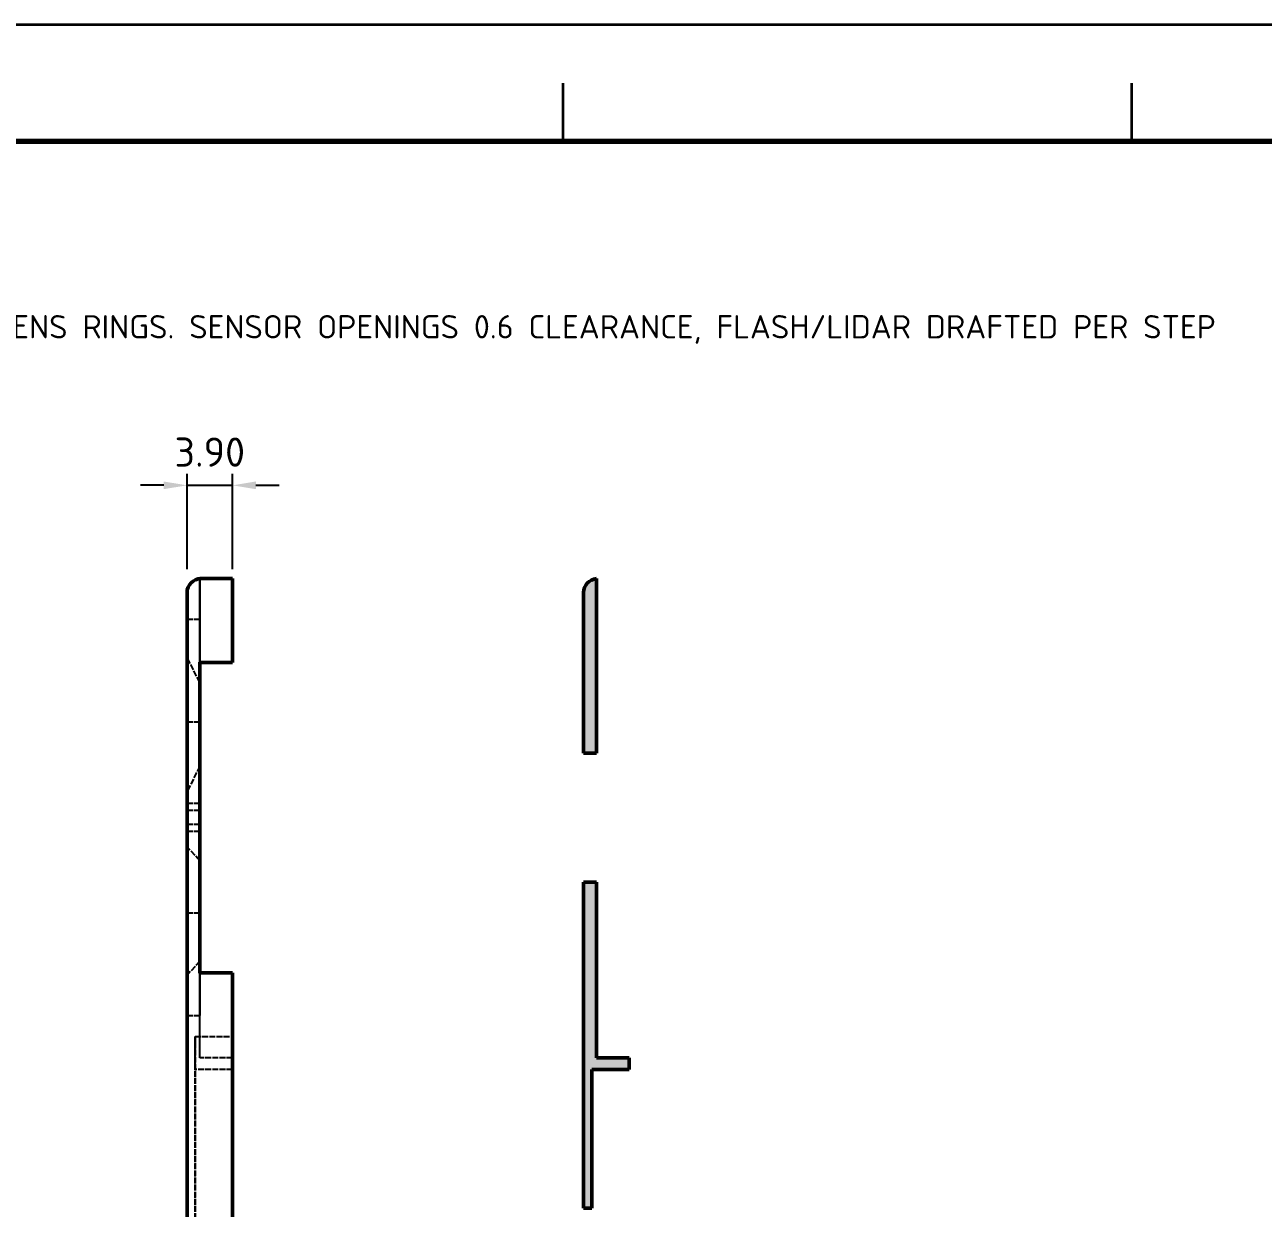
# Model space of a CAD drawing. Header units: millimetres. Extents: x 0 to 420, y 0 to 297.
# Drawn here: x 120.1 to 226.3, y 195.5 to 297 of the extents above; entities that cross this region are included whole.
import ezdxf
from ezdxf.enums import TextEntityAlignment as Align

# ---------------------------------------------------------------- set-up
doc = ezdxf.new("R2010")
doc.units = ezdxf.units.MM
doc.header["$LTSCALE"] = 0.4
doc.linetypes.add('DASHED', pattern=[1.524, 1.27, -0.254])
for name, color, linetype, lineweight in [('BORDER', 7, 'CONTINUOUS', 70), ('DIM', 4, 'CONTINUOUS', 18), ('HATCH', 8, 'CONTINUOUS', 13), ('HIDDEN', 8, 'DASHED', 25), ('OUTLINE', 7, 'CONTINUOUS', 50), ('SECTION', 7, 'CONTINUOUS', 50), ('TEXT', 7, 'CONTINUOUS', 25), ('TITLE', 7, 'CONTINUOUS', 35)]:
    doc.layers.add(name, color=color, linetype=linetype, lineweight=lineweight)
doc.styles.add('KHENSU', font='isocpeur.ttf')
doc.dimstyles.new('KHENSU', dxfattribs={"dimtxt": 2.5, "dimasz": 2, "dimexe": 1, "dimexo": 0.8, "dimgap": 0.6, "dimtad": 1, "dimdsep": 46, "dimtxsty": 'KHENSU', "dimcen": -1.5, "dimclrd": 4, "dimclre": 4, "dimclrt": 7, "dimazin": 3, "dimtfac": 1, "dimtmove": 2, "dimatfit": 3})

msp = doc.modelspace()

# ---------------------------------------------------------------- hatches: boundary and pattern name
at = {"layer": 'HATCH'}
h = msp.add_hatch(color=8, dxfattribs=at)
h.dxf.hatch_style = 1
h.paths.add_polyline_path([(168, 234.537), (168, 234.705), (168, 234.873), (168, 235.042), (168, 235.21), (168, 235.378), (168, 235.546), (168, 235.714), (168, 235.882), (168, 236.05), (168, 236.219), (168, 236.387), (168, 236.555), (168, 236.723), (168, 236.891), (168, 237.059), (168, 237.227), (168, 237.396), (168, 237.564), (168, 237.732), (168, 237.9), (168, 238.068), (168, 238.236), (168, 238.404), (168, 238.573), (168, 238.741), (168, 238.909), (168, 239.077), (168, 239.245), (168, 239.413), (168, 239.581), (168, 239.75), (168, 239.918), (168, 240.086), (168, 240.254), (168, 240.422), (168, 240.59), (168, 240.758), (168, 240.927), (168, 241.095), (168, 241.263), (168, 241.431), (168, 241.599), (168, 241.767), (168, 241.935), (168, 242.104), (168, 242.272), (168, 242.44), (168, 242.608), (168, 242.776), (168, 242.944), (168, 243.112), (168, 243.281), (168, 243.449), (168, 243.617), (168, 243.785), (168, 243.953), (168, 244.121), (168, 244.289), (168, 244.457), (168, 244.626), (168, 244.794), (168, 244.962), (168, 245.13), (168, 245.298), (168, 245.466), (168, 245.634), (168, 245.803), (168, 245.971), (168, 246.139), (168, 246.307), (168, 246.475), (168, 246.643), (168, 246.811), (168, 246.98), (168, 247.148), (168, 247.316), (168, 247.484), (168, 247.652), (168, 247.82), (168, 247.988), (168, 248.157), (168, 248.325), (168.015, 248.492), (168.053, 248.656), (168.114, 248.812), (168.196, 248.959), (168.297, 249.093), (168.417, 249.211), (168.551, 249.312), (168.699, 249.392), (168.856, 249.452), (169.02, 249.488), (169.1, 249.411), (169.1, 249.242), (169.1, 249.074), (169.1, 248.906), (169.1, 248.738), (169.1, 248.57), (169.1, 248.402), (169.1, 248.234), (169.1, 248.065), (169.1, 247.897), (169.1, 247.729), (169.1, 247.561), (169.1, 247.393), (169.1, 247.225), (169.1, 247.057), (169.1, 246.888), (169.1, 246.72), (169.1, 246.552), (169.1, 246.384), (169.1, 246.216), (169.1, 246.048), (169.1, 245.88), (169.1, 245.711), (169.1, 245.543), (169.1, 245.375), (169.1, 245.207), (169.1, 245.039), (169.1, 244.871), (169.1, 244.703), (169.1, 244.534), (169.1, 244.366), (169.1, 244.198), (169.1, 244.03), (169.1, 243.862), (169.1, 243.694), (169.1, 243.526), (169.1, 243.357), (169.1, 243.189), (169.1, 243.021), (169.1, 242.853), (169.1, 242.685), (169.1, 242.517), (169.1, 242.349), (169.1, 242.181), (169.1, 242.012), (169.1, 241.844), (169.1, 241.676), (169.1, 241.508), (169.1, 241.34), (169.1, 241.172), (169.1, 241.004), (169.1, 240.835), (169.1, 240.667), (169.1, 240.499), (169.1, 240.331), (169.1, 240.163), (169.1, 239.995), (169.1, 239.827), (169.1, 239.658), (169.1, 239.49), (169.1, 239.322), (169.1, 239.154), (169.1, 238.986), (169.1, 238.818), (169.1, 238.65), (169.1, 238.481), (169.1, 238.313), (169.1, 238.145), (169.1, 237.977), (169.1, 237.809), (169.1, 237.641), (169.1, 237.473), (169.1, 237.304), (169.1, 237.136), (169.1, 236.968), (169.1, 236.8), (169.1, 236.632), (169.1, 236.464), (169.1, 236.296), (169.1, 236.127), (169.1, 235.959), (169.1, 235.791), (169.1, 235.623), (169.1, 235.455), (169.1, 235.287), (169.1, 235.119), (169.1, 234.95), (169.1, 234.782), (169.1, 234.614), (169.009, 234.537), (168.841, 234.537), (168.673, 234.537), (168.504, 234.537), (168.336, 234.537), (168.168, 234.537), (168, 234.537)])
h = msp.add_hatch(color=8, dxfattribs=at)
h.dxf.hatch_style = 1
h.paths.add_polyline_path([(171.9, 207.402), (171.733, 207.402), (171.565, 207.402), (171.398, 207.402), (171.231, 207.402), (171.064, 207.402), (170.896, 207.402), (170.729, 207.402), (170.562, 207.402), (170.395, 207.402), (170.227, 207.402), (170.06, 207.402), (169.893, 207.402), (169.725, 207.402), (169.558, 207.402), (169.391, 207.402), (169.224, 207.402), (169.056, 207.402), (168.889, 207.402), (168.722, 207.402), (168.7, 207.257), (168.7, 207.089), (168.7, 206.922), (168.7, 206.755), (168.7, 206.588), (168.7, 206.42), (168.7, 206.253), (168.7, 206.086), (168.7, 205.919), (168.7, 205.751), (168.7, 205.584), (168.7, 205.417), (168.7, 205.249), (168.7, 205.082), (168.7, 204.915), (168.7, 204.748), (168.7, 204.58), (168.7, 204.413), (168.7, 204.246), (168.7, 204.079), (168.7, 203.911), (168.7, 203.744), (168.7, 203.577), (168.7, 203.409), (168.7, 203.242), (168.7, 203.075), (168.7, 202.908), (168.7, 202.74), (168.7, 202.573), (168.7, 202.406), (168.7, 202.239), (168.7, 202.071), (168.7, 201.904), (168.7, 201.737), (168.7, 201.57), (168.7, 201.402), (168.7, 201.235), (168.7, 201.068), (168.7, 200.9), (168.7, 200.733), (168.7, 200.566), (168.7, 200.399), (168.7, 200.231), (168.7, 200.064), (168.7, 199.897), (168.7, 199.73), (168.7, 199.562), (168.7, 199.395), (168.7, 199.228), (168.7, 199.06), (168.7, 198.893), (168.7, 198.726), (168.7, 198.559), (168.7, 198.391), (168.7, 198.224), (168.7, 198.057), (168.7, 197.89), (168.7, 197.722), (168.7, 197.555), (168.7, 197.388), (168.7, 197.221), (168.7, 197.053), (168.7, 196.886), (168.7, 196.719), (168.7, 196.551), (168.7, 196.384), (168.7, 196.217), (168.7, 196.05), (168.7, 195.882), (168.7, 195.715), (168.7, 195.548), (168.578, 195.502), (168.411, 195.502), (168.244, 195.502), (168.077, 195.502), (168, 195.593), (168, 195.76), (168, 195.927), (168, 196.095), (168, 196.262), (168, 196.429), (168, 196.596), (168, 196.764), (168, 196.931), (168, 197.098), (168, 197.265), (168, 197.433), (168, 197.6), (168, 197.767), (168, 197.934), (168, 198.102), (168, 198.269), (168, 198.436), (168, 198.604), (168, 198.771), (168, 198.938), (168, 199.105), (168, 199.273), (168, 199.44), (168, 199.607), (168, 199.774), (168, 199.942), (168, 200.109), (168, 200.276), (168, 200.444), (168, 200.611), (168, 200.778), (168, 200.945), (168, 201.113), (168, 201.28), (168, 201.447), (168, 201.614), (168, 201.782), (168, 201.949), (168, 202.116), (168, 202.284), (168, 202.451), (168, 202.618), (168, 202.785), (168, 202.953), (168, 203.12), (168, 203.287), (168, 203.454), (168, 203.622), (168, 203.789), (168, 203.956), (168, 204.123), (168, 204.291), (168, 204.458), (168, 204.625), (168, 204.793), (168, 204.96), (168, 205.127), (168, 205.294), (168, 205.462), (168, 205.629), (168, 205.796), (168, 205.963), (168, 206.131), (168, 206.298), (168, 206.465), (168, 206.633), (168, 206.8), (168, 206.967), (168, 207.134), (168, 207.302), (168, 207.469), (168, 207.636), (168, 207.803), (168, 207.971), (168, 208.138), (168, 208.305), (168, 208.472), (168, 208.64), (168, 208.807), (168, 208.974), (168, 209.142), (168, 209.309), (168, 209.476), (168, 209.643), (168, 209.811), (168, 209.978), (168, 210.145), (168, 210.312), (168, 210.48), (168, 210.647), (168, 210.814), (168, 210.982), (168, 211.149), (168, 211.316), (168, 211.483), (168, 211.651), (168, 211.818), (168, 211.985), (168, 212.152), (168, 212.32), (168, 212.487), (168, 212.654), (168, 212.821), (168, 212.989), (168, 213.156), (168, 213.323), (168, 213.491), (168, 213.658), (168, 213.825), (168, 213.992), (168, 214.16), (168, 214.327), (168, 214.494), (168, 214.661), (168, 214.829), (168, 214.996), (168, 215.163), (168, 215.331), (168, 215.498), (168, 215.665), (168, 215.832), (168, 216), (168, 216.167), (168, 216.334), (168, 216.501), (168, 216.669), (168, 216.836), (168, 217.003), (168, 217.171), (168, 217.338), (168, 217.505), (168, 217.672), (168, 217.84), (168, 218.007), (168, 218.174), (168, 218.341), (168, 218.509), (168, 218.676), (168, 218.843), (168, 219.01), (168, 219.178), (168, 219.345), (168, 219.512), (168, 219.68), (168, 219.847), (168, 220.014), (168, 220.181), (168, 220.349), (168, 220.516), (168, 220.683), (168, 220.85), (168, 221.018), (168, 221.185), (168, 221.352), (168, 221.52), (168, 221.687), (168, 221.854), (168, 222.021), (168, 222.189), (168, 222.356), (168, 222.523), (168, 222.69), (168, 222.858), (168, 223.025), (168, 223.192), (168, 223.359), (168.06, 223.467), (168.227, 223.467), (168.394, 223.467), (168.562, 223.467), (168.729, 223.467), (168.896, 223.467), (169.063, 223.467), (169.1, 223.336), (169.1, 223.169), (169.1, 223.002), (169.1, 222.834), (169.1, 222.667), (169.1, 222.5), (169.1, 222.333), (169.1, 222.165), (169.1, 221.998), (169.1, 221.831), (169.1, 221.664), (169.1, 221.496), (169.1, 221.329), (169.1, 221.162), (169.1, 220.995), (169.1, 220.827), (169.1, 220.66), (169.1, 220.493), (169.1, 220.325), (169.1, 220.158), (169.1, 219.991), (169.1, 219.824), (169.1, 219.656), (169.1, 219.489), (169.1, 219.322), (169.1, 219.155), (169.1, 218.987), (169.1, 218.82), (169.1, 218.653), (169.1, 218.485), (169.1, 218.318), (169.1, 218.151), (169.1, 217.984), (169.1, 217.816), (169.1, 217.649), (169.1, 217.482), (169.1, 217.315), (169.1, 217.147), (169.1, 216.98), (169.1, 216.813), (169.1, 216.646), (169.1, 216.478), (169.1, 216.311), (169.1, 216.144), (169.1, 215.976), (169.1, 215.809), (169.1, 215.642), (169.1, 215.475), (169.1, 215.307), (169.1, 215.14), (169.1, 214.973), (169.1, 214.806), (169.1, 214.638), (169.1, 214.471), (169.1, 214.304), (169.1, 214.136), (169.1, 213.969), (169.1, 213.802), (169.1, 213.635), (169.1, 213.467), (169.1, 213.3), (169.1, 213.133), (169.1, 212.966), (169.1, 212.798), (169.1, 212.631), (169.1, 212.464), (169.1, 212.296), (169.1, 212.129), (169.1, 211.962), (169.1, 211.795), (169.1, 211.627), (169.1, 211.46), (169.1, 211.293), (169.1, 211.126), (169.1, 210.958), (169.1, 210.791), (169.1, 210.624), (169.1, 210.457), (169.1, 210.289), (169.1, 210.122), (169.1, 209.955), (169.1, 209.787), (169.1, 209.62), (169.1, 209.453), (169.1, 209.286), (169.1, 209.118), (169.1, 208.951), (169.1, 208.784), (169.1, 208.617), (169.1, 208.449), (169.22, 208.402), (169.387, 208.402), (169.555, 208.402), (169.722, 208.402), (169.889, 208.402), (170.056, 208.402), (170.224, 208.402), (170.391, 208.402), (170.558, 208.402), (170.725, 208.402), (170.893, 208.402), (171.06, 208.402), (171.227, 208.402), (171.395, 208.402), (171.562, 208.402), (171.729, 208.402), (171.896, 208.402), (171.9, 208.238), (171.9, 208.071), (171.9, 207.904), (171.9, 207.737), (171.9, 207.569), (171.9, 207.402)])

# ---------------------------------------------------------------- linework, layer by layer
at = {"layer": 'BORDER'}
msp.add_lwpolyline([(20, 10), (410, 10), (410, 287), (20, 287)], close=True, dxfattribs=at)
at = {"layer": 'HIDDEN'}
for p, q in [((135.2, 249.5), (137.9, 249.5)), ((135.2, 249.5), (137.9, 249.5)), ((137.9, 249.5), (135.2, 249.5)), ((135.1, 246), (134, 246)), ((135.1, 240.598), (134, 242.778)), ((134, 242.5), (134, 113.5)), ((135.1, 242.335), (135.1, 215.665)), ((135.2, 242.308), (137.9, 242.308)), ((137.9, 242.5), (137.9, 242.308)), ((135.1, 237.2), (134, 237.2)), ((135.1, 233.402), (134, 231.222)), ((135.1, 230.2), (134, 230.2)), ((135.1, 229.6), (134, 229.6)), ((135.1, 228.4), (134, 228.4)), ((135.1, 227.8), (134, 227.8)), ((135.1, 225.309), (134, 226.507)), ((135.1, 220.8), (134, 220.8)), ((135.1, 216.691), (134, 215.493)), ((135.2, 215.692), (137.9, 215.692)), ((137.9, 215.692), (137.9, 113.5)), ((135.1, 212), (134, 212)), ((134.7, 210.219), (137.9, 210.219)), ((134.7, 210.219), (137.9, 210.219)), ((134.7, 209.719), (134.7, 113.5)), ((134.7, 113.5), (134.7, 209.719)), ((137.9, 209.719), (137.9, 113.5)), ((137.9, 113.5), (137.9, 209.719)), ((137.9, 208.4), (135.1, 208.4)), ((137.9, 208.4), (135.1, 208.4)), ((137.9, 207.4), (134.7, 207.4)), ((137.9, 207.4), (134.7, 207.4))]:
    msp.add_line(p, q, dxfattribs=at)
for points in [[(135.2, 249.5), (135.197, 249.5), (135.194, 249.5), (135.19, 249.5), (135.187, 249.5), (135.184, 249.5), (135.181, 249.5), (135.177, 249.5), (135.174, 249.5), (135.171, 249.5), (135.168, 249.5), (135.164, 249.499), (135.161, 249.499), (135.158, 249.499), (135.155, 249.499), (135.152, 249.499), (135.148, 249.499), (135.145, 249.499), (135.142, 249.499), (135.139, 249.498), (135.135, 249.498), (135.132, 249.498), (135.129, 249.498), (135.126, 249.498), (135.123, 249.497), (135.119, 249.497), (135.116, 249.497), (135.113, 249.497), (135.11, 249.497), (135.106, 249.496), (135.103, 249.496), (135.1, 249.496)], [(135.1, 249.496), (135.1, 249.265), (135.1, 249.034), (135.1, 248.803), (135.1, 248.572), (135.1, 248.341), (135.1, 248.11), (135.1, 247.879), (135.1, 247.648), (135.1, 247.417), (135.1, 247.186), (135.1, 246.955), (135.1, 246.724), (135.1, 246.493), (135.1, 246.262), (135.1, 246.031), (135.1, 245.8), (135.1, 245.569), (135.1, 245.338), (135.1, 245.107), (135.1, 244.876), (135.1, 244.645), (135.1, 244.414), (135.1, 244.183), (135.1, 243.952), (135.1, 243.721), (135.1, 243.49), (135.1, 243.259), (135.1, 243.028), (135.1, 242.797), (135.1, 242.566), (135.1, 242.335)], [(135.1, 242.335), (135.1, 242.566), (135.1, 242.797), (135.1, 243.028), (135.1, 243.259), (135.1, 243.49), (135.1, 243.721), (135.1, 243.952), (135.1, 244.183), (135.1, 244.414), (135.1, 244.645), (135.1, 244.876), (135.1, 245.107), (135.1, 245.338), (135.1, 245.569), (135.1, 245.8), (135.1, 246.031), (135.1, 246.262), (135.1, 246.493), (135.1, 246.724), (135.1, 246.955), (135.1, 247.186), (135.1, 247.417), (135.1, 247.648), (135.1, 247.879), (135.1, 248.11), (135.1, 248.341), (135.1, 248.572), (135.1, 248.803), (135.1, 249.034), (135.1, 249.265), (135.1, 249.496)], [(137.9, 242.308), (137.9, 242.54), (137.9, 242.772), (137.9, 243.004), (137.9, 243.236), (137.9, 243.468), (137.9, 243.7), (137.9, 243.932), (137.9, 244.164), (137.9, 244.396), (137.9, 244.628), (137.9, 244.86), (137.9, 245.092), (137.9, 245.324), (137.9, 245.556), (137.9, 245.788), (137.9, 246.02), (137.9, 246.252), (137.9, 246.484), (137.9, 246.716), (137.9, 246.948), (137.9, 247.18), (137.9, 247.412), (137.9, 247.644), (137.9, 247.876), (137.9, 248.108), (137.9, 248.34), (137.9, 248.572), (137.9, 248.804), (137.9, 249.036), (137.9, 249.268), (137.9, 249.5)], [(137.9, 249.5), (137.9, 249.268), (137.9, 249.036), (137.9, 248.804), (137.9, 248.572), (137.9, 248.34), (137.9, 248.108), (137.9, 247.876), (137.9, 247.644), (137.9, 247.412), (137.9, 247.18), (137.9, 246.948), (137.9, 246.716), (137.9, 246.484), (137.9, 246.252), (137.9, 246.02), (137.9, 245.788), (137.9, 245.556), (137.9, 245.324), (137.9, 245.092), (137.9, 244.86), (137.9, 244.628), (137.9, 244.396), (137.9, 244.164), (137.9, 243.932), (137.9, 243.7), (137.9, 243.468), (137.9, 243.236), (137.9, 243.004), (137.9, 242.772), (137.9, 242.54), (137.9, 242.308)], [(137.9, 249.5), (137.9, 249.274), (137.9, 249.048), (137.9, 248.823), (137.9, 248.597), (137.9, 248.371), (137.9, 248.145), (137.9, 247.919), (137.9, 247.694), (137.9, 247.468), (137.9, 247.242), (137.9, 247.016), (137.9, 246.79), (137.9, 246.565), (137.9, 246.339), (137.9, 246.113), (137.9, 245.887), (137.9, 245.661), (137.9, 245.435), (137.9, 245.21), (137.9, 244.984), (137.9, 244.758), (137.9, 244.532), (137.9, 244.306), (137.9, 244.081), (137.9, 243.855), (137.9, 243.629), (137.9, 243.403), (137.9, 243.177), (137.9, 242.952), (137.9, 242.726), (137.9, 242.5)], [(134, 246), (134, 245.887), (134, 245.774), (134, 245.661), (134, 245.548), (134, 245.435), (134, 245.323), (134, 245.21), (134, 245.097), (134, 244.984), (134, 244.871), (134, 244.758), (134, 244.645), (134, 244.532), (134, 244.419), (134, 244.306), (134, 244.194), (134, 244.081), (134, 243.968), (134, 243.855), (134, 243.742), (134, 243.629), (134, 243.516), (134, 243.403), (134, 243.29), (134, 243.177), (134, 243.065), (134, 242.952), (134, 242.839), (134, 242.726), (134, 242.613), (134, 242.5)], [(134, 246), (134, 245.471), (134, 244.942), (134, 244.413), (134, 243.884), (134, 243.355), (134, 242.826), (134, 242.297), (134, 241.768), (134, 241.239), (134, 240.71), (134, 240.181), (134, 239.652), (134, 239.123), (134, 238.594), (134, 238.065), (134, 237.535), (134, 237.006), (134, 236.477), (134, 235.948), (134, 235.419), (134, 234.89), (134, 234.361), (134, 233.832), (134, 233.303), (134, 232.774), (134, 232.245), (134, 231.716), (134, 231.187), (134, 230.658), (134, 230.129), (134, 229.6)], [(135.1, 242.335), (135.1, 242.453), (135.1, 242.571), (135.1, 242.689), (135.1, 242.807), (135.1, 242.926), (135.1, 243.044), (135.1, 243.162), (135.1, 243.28), (135.1, 243.399), (135.1, 243.517), (135.1, 243.635), (135.1, 243.753), (135.1, 243.872), (135.1, 243.99), (135.1, 244.108), (135.1, 244.226), (135.1, 244.345), (135.1, 244.463), (135.1, 244.581), (135.1, 244.699), (135.1, 244.818), (135.1, 244.936), (135.1, 245.054), (135.1, 245.172), (135.1, 245.291), (135.1, 245.409), (135.1, 245.527), (135.1, 245.645), (135.1, 245.764), (135.1, 245.882), (135.1, 246)], [(135.1, 246), (135.1, 245.471), (135.1, 244.942), (135.1, 244.413), (135.1, 243.884), (135.1, 243.355), (135.1, 242.826), (135.1, 242.297), (135.1, 241.768), (135.1, 241.239), (135.1, 240.71), (135.1, 240.181), (135.1, 239.652), (135.1, 239.123), (135.1, 238.594), (135.1, 238.065), (135.1, 237.535), (135.1, 237.006), (135.1, 236.477), (135.1, 235.948), (135.1, 235.419), (135.1, 234.89), (135.1, 234.361), (135.1, 233.832), (135.1, 233.303), (135.1, 232.774), (135.1, 232.245), (135.1, 231.716), (135.1, 231.187), (135.1, 230.658), (135.1, 230.129), (135.1, 229.6)], [(134, 237.8), (134, 237.961), (134, 238.121), (134, 238.282), (134, 238.442), (134, 238.603), (134, 238.764), (134, 238.924), (134, 239.085), (134, 239.245), (134, 239.406), (134, 239.567), (134, 239.727), (134, 239.888), (134, 240.048), (134, 240.209), (134, 240.37), (134, 240.53), (134, 240.691), (134, 240.851), (134, 241.012), (134, 241.173), (134, 241.333), (134, 241.494), (134, 241.654), (134, 241.815), (134, 241.975), (134, 242.136), (134, 242.297), (134, 242.457), (134, 242.618), (134, 242.778)], [(134, 237), (134, 237.186), (134, 237.373), (134, 237.559), (134, 237.746), (134, 237.932), (134, 238.118), (134, 238.305), (134, 238.491), (134, 238.678), (134, 238.864), (134, 239.05), (134, 239.237), (134, 239.423), (134, 239.61), (134, 239.796), (134, 239.982), (134, 240.169), (134, 240.355), (134, 240.542), (134, 240.728), (134, 240.914), (134, 241.101), (134, 241.287), (134, 241.474), (134, 241.66), (134, 241.846), (134, 242.033), (134, 242.219), (134, 242.406), (134, 242.592), (134, 242.778)], [(134, 242.778), (134, 242.406), (134, 242.033), (134, 241.66), (134, 241.287), (134, 240.914), (134, 240.542), (134, 240.169), (134, 239.796), (134, 239.423), (134, 239.05), (134, 238.678), (134, 238.305), (134, 237.932), (134, 237.559), (134, 237.186), (134, 236.814), (134, 236.441), (134, 236.068), (134, 235.695), (134, 235.322), (134, 234.95), (134, 234.577), (134, 234.204), (134, 233.831), (134, 233.458), (134, 233.086), (134, 232.713), (134, 232.34), (134, 231.967), (134, 231.594), (134, 231.222)], [(135.2, 242.308), (135.197, 242.308), (135.193, 242.308), (135.19, 242.308), (135.187, 242.308), (135.183, 242.308), (135.18, 242.309), (135.176, 242.309), (135.173, 242.31), (135.17, 242.31), (135.166, 242.311), (135.163, 242.311), (135.16, 242.312), (135.157, 242.313), (135.153, 242.314), (135.15, 242.314), (135.147, 242.315), (135.144, 242.316), (135.14, 242.317), (135.137, 242.318), (135.134, 242.319), (135.131, 242.321), (135.128, 242.322), (135.124, 242.323), (135.121, 242.324), (135.118, 242.326), (135.115, 242.327), (135.112, 242.328), (135.109, 242.33), (135.106, 242.331), (135.103, 242.333), (135.1, 242.335)], [(135.1, 237.8), (135.1, 237.89), (135.1, 237.981), (135.1, 238.071), (135.1, 238.161), (135.1, 238.251), (135.1, 238.342), (135.1, 238.432), (135.1, 238.522), (135.1, 238.612), (135.1, 238.703), (135.1, 238.793), (135.1, 238.883), (135.1, 238.973), (135.1, 239.064), (135.1, 239.154), (135.1, 239.244), (135.1, 239.334), (135.1, 239.425), (135.1, 239.515), (135.1, 239.605), (135.1, 239.696), (135.1, 239.786), (135.1, 239.876), (135.1, 239.966), (135.1, 240.057), (135.1, 240.147), (135.1, 240.237), (135.1, 240.327), (135.1, 240.418), (135.1, 240.508), (135.1, 240.598)], [(135.1, 237), (135.1, 237.116), (135.1, 237.232), (135.1, 237.348), (135.1, 237.464), (135.1, 237.58), (135.1, 237.696), (135.1, 237.812), (135.1, 237.929), (135.1, 238.045), (135.1, 238.161), (135.1, 238.277), (135.1, 238.393), (135.1, 238.509), (135.1, 238.625), (135.1, 238.741), (135.1, 238.857), (135.1, 238.973), (135.1, 239.089), (135.1, 239.205), (135.1, 239.321), (135.1, 239.437), (135.1, 239.554), (135.1, 239.67), (135.1, 239.786), (135.1, 239.902), (135.1, 240.018), (135.1, 240.134), (135.1, 240.25), (135.1, 240.366), (135.1, 240.482), (135.1, 240.598)], [(135.1, 240.598), (135.1, 240.366), (135.1, 240.134), (135.1, 239.902), (135.1, 239.67), (135.1, 239.437), (135.1, 239.205), (135.1, 238.973), (135.1, 238.741), (135.1, 238.509), (135.1, 238.277), (135.1, 238.045), (135.1, 237.812), (135.1, 237.58), (135.1, 237.348), (135.1, 237.116), (135.1, 236.884), (135.1, 236.652), (135.1, 236.42), (135.1, 236.188), (135.1, 235.955), (135.1, 235.723), (135.1, 235.491), (135.1, 235.259), (135.1, 235.027), (135.1, 234.795), (135.1, 234.563), (135.1, 234.33), (135.1, 234.098), (135.1, 233.866), (135.1, 233.634), (135.1, 233.402)], [(134, 229.6), (134, 229.865), (134, 230.129), (134, 230.394), (134, 230.658), (134, 230.923), (134, 231.187), (134, 231.452), (134, 231.716), (134, 231.981), (134, 232.245), (134, 232.51), (134, 232.774), (134, 233.039), (134, 233.303), (134, 233.568), (134, 233.832), (134, 234.097), (134, 234.361), (134, 234.626), (134, 234.89), (134, 235.155), (134, 235.419), (134, 235.684), (134, 235.948), (134, 236.213), (134, 236.477), (134, 236.742), (134, 237.006), (134, 237.271), (134, 237.535), (134, 237.8)], [(134, 229), (134, 229.265), (134, 229.529), (134, 229.794), (134, 230.058), (134, 230.323), (134, 230.587), (134, 230.852), (134, 231.116), (134, 231.381), (134, 231.645), (134, 231.91), (134, 232.174), (134, 232.439), (134, 232.703), (134, 232.968), (134, 233.232), (134, 233.497), (134, 233.761), (134, 234.026), (134, 234.29), (134, 234.555), (134, 234.819), (134, 235.084), (134, 235.348), (134, 235.613), (134, 235.877), (134, 236.142), (134, 236.406), (134, 236.671), (134, 236.935), (134, 237.2)], [(134, 237.2), (134, 236.671), (134, 236.142), (134, 235.613), (134, 235.084), (134, 234.555), (134, 234.026), (134, 233.497), (134, 232.968), (134, 232.439), (134, 231.91), (134, 231.381), (134, 230.852), (134, 230.323), (134, 229.794), (134, 229.265), (134, 228.735), (134, 228.206), (134, 227.677), (134, 227.148), (134, 226.619), (134, 226.09), (134, 225.561), (134, 225.032), (134, 224.503), (134, 223.974), (134, 223.445), (134, 222.916), (134, 222.387), (134, 221.858), (134, 221.329), (134, 220.8)], [(134, 231.222), (134, 231.408), (134, 231.594), (134, 231.781), (134, 231.967), (134, 232.154), (134, 232.34), (134, 232.526), (134, 232.713), (134, 232.899), (134, 233.086), (134, 233.272), (134, 233.458), (134, 233.645), (134, 233.831), (134, 234.018), (134, 234.204), (134, 234.39), (134, 234.577), (134, 234.763), (134, 234.95), (134, 235.136), (134, 235.322), (134, 235.509), (134, 235.695), (134, 235.882), (134, 236.068), (134, 236.254), (134, 236.441), (134, 236.627), (134, 236.814), (134, 237)], [(135.1, 229.6), (135.1, 229.865), (135.1, 230.129), (135.1, 230.394), (135.1, 230.658), (135.1, 230.923), (135.1, 231.187), (135.1, 231.452), (135.1, 231.716), (135.1, 231.981), (135.1, 232.245), (135.1, 232.51), (135.1, 232.774), (135.1, 233.039), (135.1, 233.303), (135.1, 233.568), (135.1, 233.832), (135.1, 234.097), (135.1, 234.361), (135.1, 234.626), (135.1, 234.89), (135.1, 235.155), (135.1, 235.419), (135.1, 235.684), (135.1, 235.948), (135.1, 236.213), (135.1, 236.477), (135.1, 236.742), (135.1, 237.006), (135.1, 237.271), (135.1, 237.535), (135.1, 237.8)], [(135.1, 229), (135.1, 229.265), (135.1, 229.529), (135.1, 229.794), (135.1, 230.058), (135.1, 230.323), (135.1, 230.587), (135.1, 230.852), (135.1, 231.116), (135.1, 231.381), (135.1, 231.645), (135.1, 231.91), (135.1, 232.174), (135.1, 232.439), (135.1, 232.703), (135.1, 232.968), (135.1, 233.232), (135.1, 233.497), (135.1, 233.761), (135.1, 234.026), (135.1, 234.29), (135.1, 234.555), (135.1, 234.819), (135.1, 235.084), (135.1, 235.348), (135.1, 235.613), (135.1, 235.877), (135.1, 236.142), (135.1, 236.406), (135.1, 236.671), (135.1, 236.935), (135.1, 237.2)], [(135.1, 237.2), (135.1, 236.671), (135.1, 236.142), (135.1, 235.613), (135.1, 235.084), (135.1, 234.555), (135.1, 234.026), (135.1, 233.497), (135.1, 232.968), (135.1, 232.439), (135.1, 231.91), (135.1, 231.381), (135.1, 230.852), (135.1, 230.323), (135.1, 229.794), (135.1, 229.265), (135.1, 228.735), (135.1, 228.206), (135.1, 227.677), (135.1, 227.148), (135.1, 226.619), (135.1, 226.09), (135.1, 225.561), (135.1, 225.032), (135.1, 224.503), (135.1, 223.974), (135.1, 223.445), (135.1, 222.916), (135.1, 222.387), (135.1, 221.858), (135.1, 221.329), (135.1, 220.8)], [(135.1, 233.402), (135.1, 233.518), (135.1, 233.634), (135.1, 233.75), (135.1, 233.866), (135.1, 233.982), (135.1, 234.098), (135.1, 234.214), (135.1, 234.33), (135.1, 234.446), (135.1, 234.563), (135.1, 234.679), (135.1, 234.795), (135.1, 234.911), (135.1, 235.027), (135.1, 235.143), (135.1, 235.259), (135.1, 235.375), (135.1, 235.491), (135.1, 235.607), (135.1, 235.723), (135.1, 235.839), (135.1, 235.955), (135.1, 236.071), (135.1, 236.188), (135.1, 236.304), (135.1, 236.42), (135.1, 236.536), (135.1, 236.652), (135.1, 236.768), (135.1, 236.884), (135.1, 237)], [(134, 229), (134, 229.039), (134, 229.077), (134, 229.116), (134, 229.155), (134, 229.194), (134, 229.232), (134, 229.271), (134, 229.31), (134, 229.348), (134, 229.387), (134, 229.426), (134, 229.465), (134, 229.503), (134, 229.542), (134, 229.581), (134, 229.619), (134, 229.658), (134, 229.697), (134, 229.735), (134, 229.774), (134, 229.813), (134, 229.852), (134, 229.89), (134, 229.929), (134, 229.968), (134, 230.006), (134, 230.045), (134, 230.084), (134, 230.123), (134, 230.161), (134, 230.2)], [(134, 230.2), (134, 230.123), (134, 230.045), (134, 229.968), (134, 229.89), (134, 229.813), (134, 229.735), (134, 229.658), (134, 229.581), (134, 229.503), (134, 229.426), (134, 229.348), (134, 229.271), (134, 229.194), (134, 229.116), (134, 229.039), (134, 228.961), (134, 228.884), (134, 228.806), (134, 228.729), (134, 228.652), (134, 228.574), (134, 228.497), (134, 228.419), (134, 228.342), (134, 228.265), (134, 228.187), (134, 228.11), (134, 228.032), (134, 227.955), (134, 227.877), (134, 227.8)], [(135.1, 229), (135.1, 229.039), (135.1, 229.077), (135.1, 229.116), (135.1, 229.155), (135.1, 229.194), (135.1, 229.232), (135.1, 229.271), (135.1, 229.31), (135.1, 229.348), (135.1, 229.387), (135.1, 229.426), (135.1, 229.465), (135.1, 229.503), (135.1, 229.542), (135.1, 229.581), (135.1, 229.619), (135.1, 229.658), (135.1, 229.697), (135.1, 229.735), (135.1, 229.774), (135.1, 229.813), (135.1, 229.852), (135.1, 229.89), (135.1, 229.929), (135.1, 229.968), (135.1, 230.006), (135.1, 230.045), (135.1, 230.084), (135.1, 230.123), (135.1, 230.161), (135.1, 230.2)], [(135.1, 230.2), (135.1, 230.123), (135.1, 230.045), (135.1, 229.968), (135.1, 229.89), (135.1, 229.813), (135.1, 229.735), (135.1, 229.658), (135.1, 229.581), (135.1, 229.503), (135.1, 229.426), (135.1, 229.348), (135.1, 229.271), (135.1, 229.194), (135.1, 229.116), (135.1, 229.039), (135.1, 228.961), (135.1, 228.884), (135.1, 228.806), (135.1, 228.729), (135.1, 228.652), (135.1, 228.574), (135.1, 228.497), (135.1, 228.419), (135.1, 228.342), (135.1, 228.265), (135.1, 228.187), (135.1, 228.11), (135.1, 228.032), (135.1, 227.955), (135.1, 227.877), (135.1, 227.8)], [(134, 220.8), (134, 221.065), (134, 221.329), (134, 221.594), (134, 221.858), (134, 222.123), (134, 222.387), (134, 222.652), (134, 222.916), (134, 223.181), (134, 223.445), (134, 223.71), (134, 223.974), (134, 224.239), (134, 224.503), (134, 224.768), (134, 225.032), (134, 225.297), (134, 225.561), (134, 225.826), (134, 226.09), (134, 226.355), (134, 226.619), (134, 226.884), (134, 227.148), (134, 227.413), (134, 227.677), (134, 227.942), (134, 228.206), (134, 228.471), (134, 228.735), (134, 229)], [(134, 227.8), (134, 227.839), (134, 227.877), (134, 227.916), (134, 227.955), (134, 227.994), (134, 228.032), (134, 228.071), (134, 228.11), (134, 228.148), (134, 228.187), (134, 228.226), (134, 228.265), (134, 228.303), (134, 228.342), (134, 228.381), (134, 228.419), (134, 228.458), (134, 228.497), (134, 228.535), (134, 228.574), (134, 228.613), (134, 228.652), (134, 228.69), (134, 228.729), (134, 228.768), (134, 228.806), (134, 228.845), (134, 228.884), (134, 228.923), (134, 228.961), (134, 229)], [(134, 220.2), (134, 220.465), (134, 220.729), (134, 220.994), (134, 221.258), (134, 221.523), (134, 221.787), (134, 222.052), (134, 222.316), (134, 222.581), (134, 222.845), (134, 223.11), (134, 223.374), (134, 223.639), (134, 223.903), (134, 224.168), (134, 224.432), (134, 224.697), (134, 224.961), (134, 225.226), (134, 225.49), (134, 225.755), (134, 226.019), (134, 226.284), (134, 226.548), (134, 226.813), (134, 227.077), (134, 227.342), (134, 227.606), (134, 227.871), (134, 228.135), (134, 228.4)], [(134, 228.4), (134, 227.871), (134, 227.342), (134, 226.813), (134, 226.284), (134, 225.755), (134, 225.226), (134, 224.697), (134, 224.168), (134, 223.639), (134, 223.11), (134, 222.581), (134, 222.052), (134, 221.523), (134, 220.994), (134, 220.465), (134, 219.935), (134, 219.406), (134, 218.877), (134, 218.348), (134, 217.819), (134, 217.29), (134, 216.761), (134, 216.232), (134, 215.703), (134, 215.174), (134, 214.645), (134, 214.116), (134, 213.587), (134, 213.058), (134, 212.529), (134, 212)], [(135.1, 220.8), (135.1, 221.065), (135.1, 221.329), (135.1, 221.594), (135.1, 221.858), (135.1, 222.123), (135.1, 222.387), (135.1, 222.652), (135.1, 222.916), (135.1, 223.181), (135.1, 223.445), (135.1, 223.71), (135.1, 223.974), (135.1, 224.239), (135.1, 224.503), (135.1, 224.768), (135.1, 225.032), (135.1, 225.297), (135.1, 225.561), (135.1, 225.826), (135.1, 226.09), (135.1, 226.355), (135.1, 226.619), (135.1, 226.884), (135.1, 227.148), (135.1, 227.413), (135.1, 227.677), (135.1, 227.942), (135.1, 228.206), (135.1, 228.471), (135.1, 228.735), (135.1, 229)], [(135.1, 227.8), (135.1, 227.839), (135.1, 227.877), (135.1, 227.916), (135.1, 227.955), (135.1, 227.994), (135.1, 228.032), (135.1, 228.071), (135.1, 228.11), (135.1, 228.148), (135.1, 228.187), (135.1, 228.226), (135.1, 228.265), (135.1, 228.303), (135.1, 228.342), (135.1, 228.381), (135.1, 228.419), (135.1, 228.458), (135.1, 228.497), (135.1, 228.535), (135.1, 228.574), (135.1, 228.613), (135.1, 228.652), (135.1, 228.69), (135.1, 228.729), (135.1, 228.768), (135.1, 228.806), (135.1, 228.845), (135.1, 228.884), (135.1, 228.923), (135.1, 228.961), (135.1, 229)], [(135.1, 220.2), (135.1, 220.465), (135.1, 220.729), (135.1, 220.994), (135.1, 221.258), (135.1, 221.523), (135.1, 221.787), (135.1, 222.052), (135.1, 222.316), (135.1, 222.581), (135.1, 222.845), (135.1, 223.11), (135.1, 223.374), (135.1, 223.639), (135.1, 223.903), (135.1, 224.168), (135.1, 224.432), (135.1, 224.697), (135.1, 224.961), (135.1, 225.226), (135.1, 225.49), (135.1, 225.755), (135.1, 226.019), (135.1, 226.284), (135.1, 226.548), (135.1, 226.813), (135.1, 227.077), (135.1, 227.342), (135.1, 227.606), (135.1, 227.871), (135.1, 228.135), (135.1, 228.4)], [(135.1, 228.4), (135.1, 227.871), (135.1, 227.342), (135.1, 226.813), (135.1, 226.284), (135.1, 225.755), (135.1, 225.226), (135.1, 224.697), (135.1, 224.168), (135.1, 223.639), (135.1, 223.11), (135.1, 222.581), (135.1, 222.052), (135.1, 221.523), (135.1, 220.994), (135.1, 220.465), (135.1, 219.935), (135.1, 219.406), (135.1, 218.877), (135.1, 218.348), (135.1, 217.819), (135.1, 217.29), (135.1, 216.761), (135.1, 216.232), (135.1, 215.703), (135.1, 215.174), (135.1, 214.645), (135.1, 214.116), (135.1, 213.587), (135.1, 213.058), (135.1, 212.529), (135.1, 212)], [(134, 221), (134, 221.178), (134, 221.355), (134, 221.533), (134, 221.711), (134, 221.888), (134, 222.066), (134, 222.243), (134, 222.421), (134, 222.599), (134, 222.776), (134, 222.954), (134, 223.132), (134, 223.309), (134, 223.487), (134, 223.665), (134, 223.842), (134, 224.02), (134, 224.198), (134, 224.375), (134, 224.553), (134, 224.73), (134, 224.908), (134, 225.086), (134, 225.263), (134, 225.441), (134, 225.619), (134, 225.796), (134, 225.974), (134, 226.152), (134, 226.329), (134, 226.507)], [(134, 226.507), (134, 226.152), (134, 225.796), (134, 225.441), (134, 225.086), (134, 224.73), (134, 224.375), (134, 224.02), (134, 223.665), (134, 223.309), (134, 222.954), (134, 222.599), (134, 222.243), (134, 221.888), (134, 221.533), (134, 221.178), (134, 220.822), (134, 220.467), (134, 220.112), (134, 219.757), (134, 219.401), (134, 219.046), (134, 218.691), (134, 218.335), (134, 217.98), (134, 217.625), (134, 217.27), (134, 216.914), (134, 216.559), (134, 216.204), (134, 215.848), (134, 215.493)], [(135.1, 221), (135.1, 221.139), (135.1, 221.278), (135.1, 221.417), (135.1, 221.556), (135.1, 221.695), (135.1, 221.834), (135.1, 221.973), (135.1, 222.112), (135.1, 222.251), (135.1, 222.39), (135.1, 222.529), (135.1, 222.668), (135.1, 222.807), (135.1, 222.946), (135.1, 223.085), (135.1, 223.224), (135.1, 223.363), (135.1, 223.502), (135.1, 223.641), (135.1, 223.78), (135.1, 223.919), (135.1, 224.058), (135.1, 224.197), (135.1, 224.336), (135.1, 224.475), (135.1, 224.614), (135.1, 224.753), (135.1, 224.892), (135.1, 225.031), (135.1, 225.17), (135.1, 225.309)], [(135.1, 225.309), (135.1, 225.031), (135.1, 224.753), (135.1, 224.475), (135.1, 224.197), (135.1, 223.919), (135.1, 223.641), (135.1, 223.363), (135.1, 223.085), (135.1, 222.807), (135.1, 222.529), (135.1, 222.251), (135.1, 221.973), (135.1, 221.695), (135.1, 221.417), (135.1, 221.139), (135.1, 220.861), (135.1, 220.583), (135.1, 220.305), (135.1, 220.027), (135.1, 219.749), (135.1, 219.471), (135.1, 219.193), (135.1, 218.915), (135.1, 218.637), (135.1, 218.359), (135.1, 218.081), (135.1, 217.803), (135.1, 217.525), (135.1, 217.247), (135.1, 216.969), (135.1, 216.691)], [(134, 215.493), (134, 215.671), (134, 215.848), (134, 216.026), (134, 216.204), (134, 216.381), (134, 216.559), (134, 216.737), (134, 216.914), (134, 217.092), (134, 217.27), (134, 217.447), (134, 217.625), (134, 217.802), (134, 217.98), (134, 218.158), (134, 218.335), (134, 218.513), (134, 218.691), (134, 218.868), (134, 219.046), (134, 219.224), (134, 219.401), (134, 219.579), (134, 219.757), (134, 219.934), (134, 220.112), (134, 220.289), (134, 220.467), (134, 220.645), (134, 220.822), (134, 221)], [(135.1, 216.691), (135.1, 216.83), (135.1, 216.969), (135.1, 217.108), (135.1, 217.247), (135.1, 217.386), (135.1, 217.525), (135.1, 217.664), (135.1, 217.803), (135.1, 217.942), (135.1, 218.081), (135.1, 218.22), (135.1, 218.359), (135.1, 218.498), (135.1, 218.637), (135.1, 218.776), (135.1, 218.915), (135.1, 219.054), (135.1, 219.193), (135.1, 219.332), (135.1, 219.471), (135.1, 219.61), (135.1, 219.749), (135.1, 219.888), (135.1, 220.027), (135.1, 220.166), (135.1, 220.305), (135.1, 220.444), (135.1, 220.583), (135.1, 220.722), (135.1, 220.861), (135.1, 221)], [(134, 212), (134, 212.265), (134, 212.529), (134, 212.794), (134, 213.058), (134, 213.323), (134, 213.587), (134, 213.852), (134, 214.116), (134, 214.381), (134, 214.645), (134, 214.91), (134, 215.174), (134, 215.439), (134, 215.703), (134, 215.968), (134, 216.232), (134, 216.497), (134, 216.761), (134, 217.026), (134, 217.29), (134, 217.555), (134, 217.819), (134, 218.084), (134, 218.348), (134, 218.613), (134, 218.877), (134, 219.142), (134, 219.406), (134, 219.671), (134, 219.935), (134, 220.2)], [(135.1, 216.691), (135.1, 216.804), (135.1, 216.917), (135.1, 217.031), (135.1, 217.144), (135.1, 217.257), (135.1, 217.37), (135.1, 217.483), (135.1, 217.597), (135.1, 217.71), (135.1, 217.823), (135.1, 217.936), (135.1, 218.049), (135.1, 218.163), (135.1, 218.276), (135.1, 218.389), (135.1, 218.502), (135.1, 218.615), (135.1, 218.729), (135.1, 218.842), (135.1, 218.955), (135.1, 219.068), (135.1, 219.181), (135.1, 219.294), (135.1, 219.408), (135.1, 219.521), (135.1, 219.634), (135.1, 219.747), (135.1, 219.86), (135.1, 219.974), (135.1, 220.087), (135.1, 220.2)], [(135.2, 215.692), (135.197, 215.692), (135.193, 215.692), (135.19, 215.692), (135.187, 215.692), (135.183, 215.692), (135.18, 215.691), (135.176, 215.691), (135.173, 215.69), (135.17, 215.69), (135.166, 215.689), (135.163, 215.689), (135.16, 215.688), (135.157, 215.687), (135.153, 215.686), (135.15, 215.686), (135.147, 215.685), (135.144, 215.684), (135.14, 215.683), (135.137, 215.682), (135.134, 215.681), (135.131, 215.679), (135.128, 215.678), (135.124, 215.677), (135.121, 215.676), (135.118, 215.674), (135.115, 215.673), (135.112, 215.672), (135.109, 215.67), (135.106, 215.669), (135.103, 215.667), (135.1, 215.665)], [(135.1, 208.4), (135.1, 208.634), (135.1, 208.869), (135.1, 209.103), (135.1, 209.337), (135.1, 209.572), (135.1, 209.806), (135.1, 210.041), (135.1, 210.275), (135.1, 210.509), (135.1, 210.744), (135.1, 210.978), (135.1, 211.212), (135.1, 211.447), (135.1, 211.681), (135.1, 211.916), (135.1, 212.15), (135.1, 212.384), (135.1, 212.619), (135.1, 212.853), (135.1, 213.087), (135.1, 213.322), (135.1, 213.556), (135.1, 213.791), (135.1, 214.025), (135.1, 214.259), (135.1, 214.494), (135.1, 214.728), (135.1, 214.962), (135.1, 215.197), (135.1, 215.431), (135.1, 215.665)], [(135.1, 208.4), (135.1, 208.634), (135.1, 208.869), (135.1, 209.103), (135.1, 209.337), (135.1, 209.572), (135.1, 209.806), (135.1, 210.041), (135.1, 210.275), (135.1, 210.509), (135.1, 210.744), (135.1, 210.978), (135.1, 211.212), (135.1, 211.447), (135.1, 211.681), (135.1, 211.916), (135.1, 212.15), (135.1, 212.384), (135.1, 212.619), (135.1, 212.853), (135.1, 213.087), (135.1, 213.322), (135.1, 213.556), (135.1, 213.791), (135.1, 214.025), (135.1, 214.259), (135.1, 214.494), (135.1, 214.728), (135.1, 214.962), (135.1, 215.197), (135.1, 215.431), (135.1, 215.665)], [(135.1, 212), (135.1, 212.118), (135.1, 212.236), (135.1, 212.355), (135.1, 212.473), (135.1, 212.591), (135.1, 212.709), (135.1, 212.828), (135.1, 212.946), (135.1, 213.064), (135.1, 213.182), (135.1, 213.301), (135.1, 213.419), (135.1, 213.537), (135.1, 213.655), (135.1, 213.774), (135.1, 213.892), (135.1, 214.01), (135.1, 214.128), (135.1, 214.247), (135.1, 214.365), (135.1, 214.483), (135.1, 214.601), (135.1, 214.72), (135.1, 214.838), (135.1, 214.956), (135.1, 215.074), (135.1, 215.193), (135.1, 215.311), (135.1, 215.429), (135.1, 215.547), (135.1, 215.665)], [(137.9, 208.4), (137.9, 208.635), (137.9, 208.87), (137.9, 209.106), (137.9, 209.341), (137.9, 209.576), (137.9, 209.811), (137.9, 210.047), (137.9, 210.282), (137.9, 210.517), (137.9, 210.752), (137.9, 210.988), (137.9, 211.223), (137.9, 211.458), (137.9, 211.693), (137.9, 211.929), (137.9, 212.164), (137.9, 212.399), (137.9, 212.634), (137.9, 212.869), (137.9, 213.105), (137.9, 213.34), (137.9, 213.575), (137.9, 213.81), (137.9, 214.046), (137.9, 214.281), (137.9, 214.516), (137.9, 214.751), (137.9, 214.987), (137.9, 215.222), (137.9, 215.457), (137.9, 215.692)], [(137.9, 215.692), (137.9, 215.457), (137.9, 215.222), (137.9, 214.987), (137.9, 214.751), (137.9, 214.516), (137.9, 214.281), (137.9, 214.046), (137.9, 213.81), (137.9, 213.575), (137.9, 213.34), (137.9, 213.105), (137.9, 212.869), (137.9, 212.634), (137.9, 212.399), (137.9, 212.164), (137.9, 211.929), (137.9, 211.693), (137.9, 211.458), (137.9, 211.223), (137.9, 210.988), (137.9, 210.752), (137.9, 210.517), (137.9, 210.282), (137.9, 210.047), (137.9, 209.811), (137.9, 209.576), (137.9, 209.341), (137.9, 209.106), (137.9, 208.87), (137.9, 208.635), (137.9, 208.4)], [(134.7, 209.719), (134.7, 209.735), (134.7, 209.751), (134.7, 209.768), (134.7, 209.784), (134.7, 209.8), (134.7, 209.816), (134.7, 209.832), (134.7, 209.848), (134.7, 209.864), (134.7, 209.88), (134.7, 209.897), (134.7, 209.913), (134.7, 209.929), (134.7, 209.945), (134.7, 209.961), (134.7, 209.977), (134.7, 209.993), (134.7, 210.01), (134.7, 210.026), (134.7, 210.042), (134.7, 210.058), (134.7, 210.074), (134.7, 210.09), (134.7, 210.106), (134.7, 210.122), (134.7, 210.139), (134.7, 210.155), (134.7, 210.171), (134.7, 210.187), (134.7, 210.203), (134.7, 210.219)], [(134.7, 210.219), (134.7, 210.215), (134.7, 210.21), (134.7, 210.206), (134.7, 210.201), (134.7, 210.197), (134.7, 210.192), (134.7, 210.188), (134.7, 210.183), (134.7, 210.179), (134.7, 210.174), (134.7, 210.17), (134.7, 210.165), (134.7, 210.161), (134.7, 210.156), (134.7, 210.152), (134.7, 210.147), (134.7, 210.143), (134.7, 210.138), (134.7, 210.134), (134.7, 210.129), (134.7, 210.125), (134.7, 210.12), (134.7, 210.116), (134.7, 210.111), (134.7, 210.107), (134.7, 210.102), (134.7, 210.098), (134.7, 210.093), (134.7, 210.089), (134.7, 210.084), (134.7, 210.08)], [(134.7, 210.08), (134.7, 210.084), (134.7, 210.089), (134.7, 210.093), (134.7, 210.098), (134.7, 210.102), (134.7, 210.107), (134.7, 210.111), (134.7, 210.116), (134.7, 210.12), (134.7, 210.125), (134.7, 210.129), (134.7, 210.134), (134.7, 210.138), (134.7, 210.143), (134.7, 210.147), (134.7, 210.152), (134.7, 210.156), (134.7, 210.161), (134.7, 210.165), (134.7, 210.17), (134.7, 210.174), (134.7, 210.179), (134.7, 210.183), (134.7, 210.188), (134.7, 210.192), (134.7, 210.197), (134.7, 210.201), (134.7, 210.206), (134.7, 210.21), (134.7, 210.215), (134.7, 210.219)], [(134.7, 210.219), (134.7, 210.203), (134.7, 210.187), (134.7, 210.171), (134.7, 210.155), (134.7, 210.139), (134.7, 210.122), (134.7, 210.106), (134.7, 210.09), (134.7, 210.074), (134.7, 210.058), (134.7, 210.042), (134.7, 210.026), (134.7, 210.01), (134.7, 209.993), (134.7, 209.977), (134.7, 209.961), (134.7, 209.945), (134.7, 209.929), (134.7, 209.913), (134.7, 209.897), (134.7, 209.88), (134.7, 209.864), (134.7, 209.848), (134.7, 209.832), (134.7, 209.816), (134.7, 209.8), (134.7, 209.784), (134.7, 209.768), (134.7, 209.751), (134.7, 209.735), (134.7, 209.719)], [(134.7, 207.4), (134.7, 207.486), (134.7, 207.573), (134.7, 207.659), (134.7, 207.746), (134.7, 207.832), (134.7, 207.919), (134.7, 208.005), (134.7, 208.092), (134.7, 208.178), (134.7, 208.264), (134.7, 208.351), (134.7, 208.437), (134.7, 208.524), (134.7, 208.61), (134.7, 208.697), (134.7, 208.783), (134.7, 208.869), (134.7, 208.956), (134.7, 209.042), (134.7, 209.129), (134.7, 209.215), (134.7, 209.302), (134.7, 209.388), (134.7, 209.475), (134.7, 209.561), (134.7, 209.647), (134.7, 209.734), (134.7, 209.82), (134.7, 209.907), (134.7, 209.993), (134.7, 210.08)], [(134.7, 207.4), (134.7, 207.486), (134.7, 207.573), (134.7, 207.659), (134.7, 207.746), (134.7, 207.832), (134.7, 207.919), (134.7, 208.005), (134.7, 208.092), (134.7, 208.178), (134.7, 208.264), (134.7, 208.351), (134.7, 208.437), (134.7, 208.524), (134.7, 208.61), (134.7, 208.697), (134.7, 208.783), (134.7, 208.869), (134.7, 208.956), (134.7, 209.042), (134.7, 209.129), (134.7, 209.215), (134.7, 209.302), (134.7, 209.388), (134.7, 209.475), (134.7, 209.561), (134.7, 209.647), (134.7, 209.734), (134.7, 209.82), (134.7, 209.907), (134.7, 209.993), (134.7, 210.08)], [(137.9, 209.719), (137.9, 209.735), (137.9, 209.751), (137.9, 209.768), (137.9, 209.784), (137.9, 209.8), (137.9, 209.816), (137.9, 209.832), (137.9, 209.848), (137.9, 209.864), (137.9, 209.88), (137.9, 209.897), (137.9, 209.913), (137.9, 209.929), (137.9, 209.945), (137.9, 209.961), (137.9, 209.977), (137.9, 209.993), (137.9, 210.01), (137.9, 210.026), (137.9, 210.042), (137.9, 210.058), (137.9, 210.074), (137.9, 210.09), (137.9, 210.106), (137.9, 210.122), (137.9, 210.139), (137.9, 210.155), (137.9, 210.171), (137.9, 210.187), (137.9, 210.203), (137.9, 210.219)], [(137.9, 210.219), (137.9, 210.215), (137.9, 210.21), (137.9, 210.206), (137.9, 210.201), (137.9, 210.197), (137.9, 210.192), (137.9, 210.188), (137.9, 210.183), (137.9, 210.179), (137.9, 210.174), (137.9, 210.17), (137.9, 210.165), (137.9, 210.161), (137.9, 210.156), (137.9, 210.152), (137.9, 210.147), (137.9, 210.143), (137.9, 210.138), (137.9, 210.134), (137.9, 210.129), (137.9, 210.125), (137.9, 210.12), (137.9, 210.116), (137.9, 210.111), (137.9, 210.107), (137.9, 210.102), (137.9, 210.098), (137.9, 210.093), (137.9, 210.089), (137.9, 210.084), (137.9, 210.08)], [(137.9, 210.08), (137.9, 210.084), (137.9, 210.089), (137.9, 210.093), (137.9, 210.098), (137.9, 210.102), (137.9, 210.107), (137.9, 210.111), (137.9, 210.116), (137.9, 210.12), (137.9, 210.125), (137.9, 210.129), (137.9, 210.134), (137.9, 210.138), (137.9, 210.143), (137.9, 210.147), (137.9, 210.152), (137.9, 210.156), (137.9, 210.161), (137.9, 210.165), (137.9, 210.17), (137.9, 210.174), (137.9, 210.179), (137.9, 210.183), (137.9, 210.188), (137.9, 210.192), (137.9, 210.197), (137.9, 210.201), (137.9, 210.206), (137.9, 210.21), (137.9, 210.215), (137.9, 210.219)], [(137.9, 210.219), (137.9, 210.203), (137.9, 210.187), (137.9, 210.171), (137.9, 210.155), (137.9, 210.139), (137.9, 210.122), (137.9, 210.106), (137.9, 210.09), (137.9, 210.074), (137.9, 210.058), (137.9, 210.042), (137.9, 210.026), (137.9, 210.01), (137.9, 209.993), (137.9, 209.977), (137.9, 209.961), (137.9, 209.945), (137.9, 209.929), (137.9, 209.913), (137.9, 209.897), (137.9, 209.88), (137.9, 209.864), (137.9, 209.848), (137.9, 209.832), (137.9, 209.816), (137.9, 209.8), (137.9, 209.784), (137.9, 209.768), (137.9, 209.751), (137.9, 209.735), (137.9, 209.719)], [(137.9, 207.4), (137.9, 207.486), (137.9, 207.573), (137.9, 207.659), (137.9, 207.746), (137.9, 207.832), (137.9, 207.919), (137.9, 208.005), (137.9, 208.092), (137.9, 208.178), (137.9, 208.264), (137.9, 208.351), (137.9, 208.437), (137.9, 208.524), (137.9, 208.61), (137.9, 208.697), (137.9, 208.783), (137.9, 208.869), (137.9, 208.956), (137.9, 209.042), (137.9, 209.129), (137.9, 209.215), (137.9, 209.302), (137.9, 209.388), (137.9, 209.475), (137.9, 209.561), (137.9, 209.647), (137.9, 209.734), (137.9, 209.82), (137.9, 209.907), (137.9, 209.993), (137.9, 210.08)], [(137.9, 207.4), (137.9, 207.486), (137.9, 207.573), (137.9, 207.659), (137.9, 207.746), (137.9, 207.832), (137.9, 207.919), (137.9, 208.005), (137.9, 208.092), (137.9, 208.178), (137.9, 208.264), (137.9, 208.351), (137.9, 208.437), (137.9, 208.524), (137.9, 208.61), (137.9, 208.697), (137.9, 208.783), (137.9, 208.869), (137.9, 208.956), (137.9, 209.042), (137.9, 209.129), (137.9, 209.215), (137.9, 209.302), (137.9, 209.388), (137.9, 209.475), (137.9, 209.561), (137.9, 209.647), (137.9, 209.734), (137.9, 209.82), (137.9, 209.907), (137.9, 209.993), (137.9, 210.08)]]:
    msp.add_lwpolyline(points, dxfattribs=at)
msp.add_arc((135.2, 248.3), 1.2, 90, 180, dxfattribs=at)
at = {"layer": 'OUTLINE'}
for p, q in [((137.9, 249.5), (135.2, 249.5)), ((134, 113.5), (134, 242.5)), ((135.1, 215.665), (135.1, 242.335)), ((135.2, 242.308), (137.9, 242.308)), ((137.9, 242.308), (137.9, 242.5)), ((135.2, 215.692), (137.9, 215.692)), ((137.9, 113.5), (137.9, 215.692))]:
    msp.add_line(p, q, dxfattribs=at)
for points in [[(135.2, 249.5), (135.197, 249.5), (135.194, 249.5), (135.19, 249.5), (135.187, 249.5), (135.184, 249.5), (135.181, 249.5), (135.177, 249.5), (135.174, 249.5), (135.171, 249.5), (135.168, 249.5), (135.164, 249.499), (135.161, 249.499), (135.158, 249.499), (135.155, 249.499), (135.152, 249.499), (135.148, 249.499), (135.145, 249.499), (135.142, 249.499), (135.139, 249.498), (135.135, 249.498), (135.132, 249.498), (135.129, 249.498), (135.126, 249.498), (135.123, 249.497), (135.119, 249.497), (135.116, 249.497), (135.113, 249.497), (135.11, 249.497), (135.106, 249.496), (135.103, 249.496), (135.1, 249.496)], [(137.9, 242.5), (137.9, 242.726), (137.9, 242.952), (137.9, 243.177), (137.9, 243.403), (137.9, 243.629), (137.9, 243.855), (137.9, 244.081), (137.9, 244.306), (137.9, 244.532), (137.9, 244.758), (137.9, 244.984), (137.9, 245.21), (137.9, 245.435), (137.9, 245.661), (137.9, 245.887), (137.9, 246.113), (137.9, 246.339), (137.9, 246.565), (137.9, 246.79), (137.9, 247.016), (137.9, 247.242), (137.9, 247.468), (137.9, 247.694), (137.9, 247.919), (137.9, 248.145), (137.9, 248.371), (137.9, 248.597), (137.9, 248.823), (137.9, 249.048), (137.9, 249.274), (137.9, 249.5)], [(134, 248.3), (134, 248.226), (134, 248.152), (134, 248.077), (134, 248.003), (134, 247.929), (134, 247.855), (134, 247.781), (134, 247.706), (134, 247.632), (134, 247.558), (134, 247.484), (134, 247.41), (134, 247.335), (134, 247.261), (134, 247.187), (134, 247.113), (134, 247.039), (134, 246.965), (134, 246.89), (134, 246.816), (134, 246.742), (134, 246.668), (134, 246.594), (134, 246.519), (134, 246.445), (134, 246.371), (134, 246.297), (134, 246.223), (134, 246.148), (134, 246.074), (134, 246)], [(134, 242.5), (134, 242.687), (134, 242.874), (134, 243.061), (134, 243.248), (134, 243.435), (134, 243.623), (134, 243.81), (134, 243.997), (134, 244.184), (134, 244.371), (134, 244.558), (134, 244.745), (134, 244.932), (134, 245.119), (134, 245.306), (134, 245.494), (134, 245.681), (134, 245.868), (134, 246.055), (134, 246.242), (134, 246.429), (134, 246.616), (134, 246.803), (134, 246.99), (134, 247.177), (134, 247.365), (134, 247.552), (134, 247.739), (134, 247.926), (134, 248.113), (134, 248.3)], [(134, 242.778), (134, 242.882), (134, 242.986), (134, 243.09), (134, 243.194), (134, 243.298), (134, 243.402), (134, 243.506), (134, 243.61), (134, 243.714), (134, 243.818), (134, 243.922), (134, 244.026), (134, 244.129), (134, 244.233), (134, 244.337), (134, 244.441), (134, 244.545), (134, 244.649), (134, 244.753), (134, 244.857), (134, 244.961), (134, 245.065), (134, 245.169), (134, 245.273), (134, 245.376), (134, 245.48), (134, 245.584), (134, 245.688), (134, 245.792), (134, 245.896), (134, 246)], [(135.1, 240.598), (135.1, 240.654), (135.1, 240.71), (135.1, 240.766), (135.1, 240.822), (135.1, 240.878), (135.1, 240.934), (135.1, 240.99), (135.1, 241.046), (135.1, 241.102), (135.1, 241.158), (135.1, 241.214), (135.1, 241.27), (135.1, 241.326), (135.1, 241.382), (135.1, 241.438), (135.1, 241.494), (135.1, 241.55), (135.1, 241.606), (135.1, 241.662), (135.1, 241.718), (135.1, 241.774), (135.1, 241.83), (135.1, 241.886), (135.1, 241.942), (135.1, 241.998), (135.1, 242.054), (135.1, 242.11), (135.1, 242.166), (135.1, 242.222), (135.1, 242.279), (135.1, 242.335)], [(135.2, 242.308), (135.197, 242.308), (135.193, 242.308), (135.19, 242.308), (135.187, 242.308), (135.183, 242.308), (135.18, 242.309), (135.176, 242.309), (135.173, 242.31), (135.17, 242.31), (135.166, 242.311), (135.163, 242.311), (135.16, 242.312), (135.157, 242.313), (135.153, 242.314), (135.15, 242.314), (135.147, 242.315), (135.144, 242.316), (135.14, 242.317), (135.137, 242.318), (135.134, 242.319), (135.131, 242.321), (135.128, 242.322), (135.124, 242.323), (135.121, 242.324), (135.118, 242.326), (135.115, 242.327), (135.112, 242.328), (135.109, 242.33), (135.106, 242.331), (135.103, 242.333), (135.1, 242.335)], [(135.1, 215.665), (135.1, 215.699), (135.1, 215.732), (135.1, 215.765), (135.1, 215.798), (135.1, 215.831), (135.1, 215.864), (135.1, 215.897), (135.1, 215.93), (135.1, 215.963), (135.1, 215.996), (135.1, 216.029), (135.1, 216.062), (135.1, 216.096), (135.1, 216.129), (135.1, 216.162), (135.1, 216.195), (135.1, 216.228), (135.1, 216.261), (135.1, 216.294), (135.1, 216.327), (135.1, 216.36), (135.1, 216.393), (135.1, 216.426), (135.1, 216.46), (135.1, 216.493), (135.1, 216.526), (135.1, 216.559), (135.1, 216.592), (135.1, 216.625), (135.1, 216.658), (135.1, 216.691)], [(135.2, 215.692), (135.197, 215.692), (135.193, 215.692), (135.19, 215.692), (135.187, 215.692), (135.183, 215.692), (135.18, 215.691), (135.176, 215.691), (135.173, 215.69), (135.17, 215.69), (135.166, 215.689), (135.163, 215.689), (135.16, 215.688), (135.157, 215.687), (135.153, 215.686), (135.15, 215.686), (135.147, 215.685), (135.144, 215.684), (135.14, 215.683), (135.137, 215.682), (135.134, 215.681), (135.131, 215.679), (135.128, 215.678), (135.124, 215.677), (135.121, 215.676), (135.118, 215.674), (135.115, 215.673), (135.112, 215.672), (135.109, 215.67), (135.106, 215.669), (135.103, 215.667), (135.1, 215.665)]]:
    msp.add_lwpolyline(points, dxfattribs=at)
msp.add_arc((135.2, 248.3), 1.2, 90, 180, dxfattribs=at)
at = {"layer": 'SECTION'}
for p, q in [((169.1, 249.498), (169.1, 234.537)), ((168, 234.537), (168, 248.302)), ((169.1, 234.537), (168, 234.537)), ((168, 195.502), (168, 223.467)), ((168, 223.467), (169.1, 223.467)), ((169.1, 223.467), (169.1, 208.402)), ((169.1, 208.402), (171.9, 208.402)), ((171.9, 208.402), (171.9, 207.402)), ((171.9, 207.402), (168.7, 207.402)), ((168.7, 207.402), (168.7, 195.502)), ((168.7, 195.502), (168, 195.502))]:
    msp.add_line(p, q, dxfattribs=at)
msp.add_arc((169.2, 248.302), 1.2, 94.78019, 180, dxfattribs=at)
at = {"layer": 'TITLE'}
for p, q in [((166.25, 287), (166.25, 292)), ((215, 287), (215, 292))]:
    msp.add_line(p, q, dxfattribs=at)
msp.add_lwpolyline([(0, 0), (420, 0), (420, 297), (0, 297)], close=True, dxfattribs=at)

# ---------------------------------------------------------------- texts
at = {"layer": 'TEXT', "style": 'KHENSU'}
msp.add_text('CAMERA PLATE 1.1 THK OVER PLATEAU, FACE LEVEL WITH LENS RINGS. SENSOR OPENINGS 0.6 CLEARANCE, FLASH/LIDAR DRAFTED PER STEP', height=2, dxfattribs=at).set_placement((42.05, 269.5), align=Align.BOTTOM_LEFT)

# ---------------------------------------------------------------- dimensions: what is measured, and where the dimension line sits
at = {"layer": 'DIM'}
msp.add_linear_dim(base=(134, 257.5), p1=(134, 249.5), p2=(137.9, 249.5), text='3.90', dimstyle='KHENSU', override={"dimlfac": 1}, dxfattribs=at).render()

doc.saveas('drawing.dxf')
